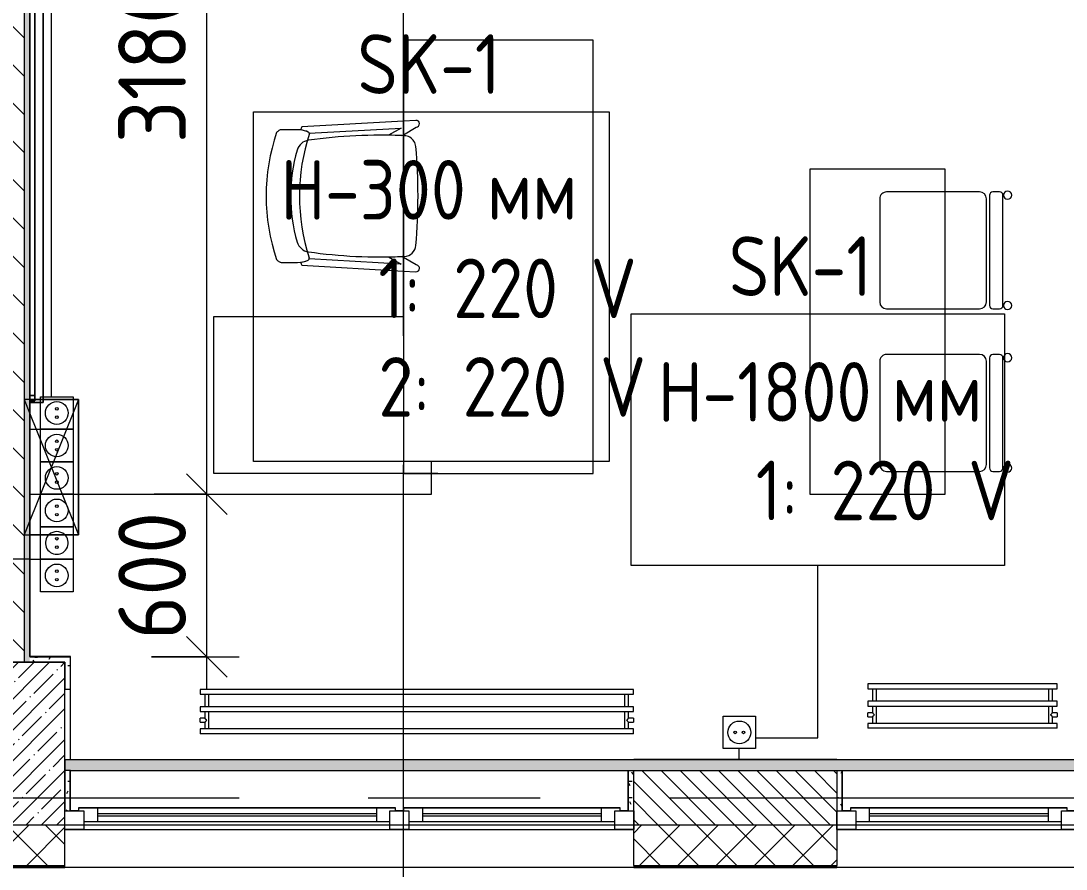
# Model space of a CAD drawing. Header units: millimetres. Extents: x -5714 to 188114, y -8553 to 29000.
# Drawn here: x 12597 to 16457, y -264 to 2867 of the extents above; entities that cross this region are included whole.
import ezdxf

# ---------------------------------------------------------------- set-up
doc = ezdxf.new("R2010")
doc.units = ezdxf.units.MM
doc.linetypes.add('Осевая', pattern=[3175, 635, -476.25, 1587.5, -476.25])
for name, color, linetype, lineweight in [('A-ANNO-DIMS', 7, 'Continuous', 9), ('A-ANNO-DIMS-100', 7, 'Continuous', 9), ('A-DETL-GENF', 7, 'Continuous', 9), ('A-GLAZ', 7, 'Continuous', 9), ('A-GLAZ-1', 7, 'Continuous', 13), ('A-WALL', 7, 'Continuous', 9), ('E-ELEC-FIXT-IDEN', 7, 'Continuous', 9), ('I-FURN', 7, 'Continuous', 9), ('I-WALL', 7, 'Continuous', 9), ('M-EQPM', 7, 'Continuous', 9), ('S-COLS', 7, 'Continuous', 9), ('Оси', 7, 'Continuous', 9), ('Оси-2', 7, 'Осевая', 9), ('Электрические приборы', 7, 'Continuous', 9)]:
    doc.layers.add(name, color=color, linetype=linetype, lineweight=lineweight)
for name, color, linetype, lineweight, true_color in [('A-DETL-1', 7, 'Continuous', 9, 0xf0f0f0), ('A-WALL-1', 7, 'Continuous', 9, 0x3c3c3c), ('A-WALL-FNSH-1', 7, 'Continuous', 9, 0x3c3c3c), ('I-FURN-1', 7, 'Continuous', 9, 0xf0f0f0), ('Оси розеток', 7, 'Continuous', 9, 0xff1e23)]:
    doc.layers.add(name, color=color, linetype=linetype, lineweight=lineweight, true_color=true_color)
doc.styles.add('GOST Common_1', font='GOST_Common.ttf', dxfattribs={"width": 0.9, "height": 220})
doc.styles.add('ISOCPEUR', font='isocpeur.ttf', dxfattribs={"width": 0.9, "height": 250})
doc.dimstyles.new('ISO-2_5_0_9К_БОЛЬШОЙ_1', dxfattribs={"dimscale": 304.8, "dimtxt": 248.995294, "dimasz": 0.492126, "dimexe": 0.393701, "dimexo": 0.984252, "dimgap": 0, "dimtad": 1, "dimdec": 0, "dimrnd": 10, "dimzin": 0, "dimdsep": 46, "dimtxsty": 'ISOCPEUR', "dimblk1": 'OBLIQUE', "dimblk2": 'OBLIQUE', "dimsah": 1, "dimcen": 0.09, "dimdle": 0.393701, "dimazin": 0, "dimtfac": 1, "dimtdec": 4, "dimtix": 1, "dimtmove": 0, "dimatfit": 3, "dimfxl": 1, "dimtvp": 1, "dimtolj": 1, "dimtzin": 0, "dimarcsym": 2})
pattern_1 = [(0, (0, 0), (121.92, 30.48), [10.058, -81.382, 10.058, -81.382, -487.68]), (0, (0, 0), (121.92, 30.48), [-182.88, 10.058, -172.822, 10.058, -81.382, -213.36]), (0, (0, 0), (121.92, 30.48), [-457.2, 10.058, -50.902, 10.058, -142.342]), (120, (45.72, 15.24), (-87.356454, 90.345817), [10.058, -81.382, 10.058, -81.382, -487.68]), (120, (45.72, 15.24), (-87.356454, 90.345817), [-182.88, 10.058, -172.822, 10.058, -81.382, -213.36]), (120, (45.72, 15.24), (-87.356454, 90.345817), [-457.2, 10.058, -50.902, 10.058, -142.342]), (240, (60.96, 76.2), (-34.563546, -120.825817), [10.058, -81.382, 10.058, -81.382, -487.68]), (240, (60.96, 76.2), (-34.563546, -120.825817), [-182.88, 10.058, -172.822, 10.058, -81.382, -213.36]), (240, (60.96, 76.2), (-34.563546, -120.825817), [-457.2, 10.058, -50.902, 10.058, -142.342])]

# ---------------------------------------------------------------- blocks, each defined once
blk = doc.blocks.new('120_Окно_СКБ_2Ст - 120_Окно_СКБ_2Ст 2100х2500 _мал створка СЛЕВА_-22446485-План размещения напольных электротехнических лючков и розеток 3 этажа в осях 1-12')
at = {"layer": 'A-GLAZ'}
for p, q in [((1050, -57), (-1050, -57)), ((-930, -107), (-270, -107)), ((-100, -107), (930, -107)), ((-1030, -127), (-1000, -127)), ((-270, -117), (-930, -117)), ((-200, -127), (-170, -127)), ((930, -117), (-100, -117)), ((1000, -127), (1030, -127))]:
    blk.add_line(p, q, dxfattribs=at)
at = {"layer": 'A-GLAZ-1'}
for p, q in [((-1050, -127), (-1050, -57)), ((-1050, -57), (-980, -57)), ((-980, -57), (-980, -127)), ((-220, -127), (-220, -57)), ((-220, -57), (-150, -57)), ((-150, -57), (-150, -127)), ((980, -127), (980, -57)), ((980, -57), (1050, -57)), ((1050, -57), (1050, -127)), ((-220, -87), (-980, -87)), ((-980, -87), (-980, -127)), ((-930, -137), (-930, -87)), ((-270, -137), (-270, -87)), ((-220, -127), (-220, -87)), ((980, -87), (-150, -87)), ((-150, -87), (-150, -127)), ((-100, -137), (-100, -87)), ((930, -137), (930, -87)), ((980, -127), (980, -87)), ((-980, -127), (-1050, -127)), ((-980, -127), (-1000, -127)), ((-1000, -127), (-1000, -137)), ((-1000, -137), (-200, -137)), ((-200, -137), (-1000, -137)), ((-150, -127), (-220, -127)), ((-200, -127), (-220, -127)), ((-200, -137), (-200, -127)), ((-150, -127), (-170, -127)), ((-170, -127), (-170, -137)), ((-170, -137), (1000, -137)), ((1000, -137), (-170, -137)), ((1050, -127), (980, -127)), ((1000, -127), (980, -127)), ((1000, -137), (1000, -127))]:
    blk.add_line(p, q, dxfattribs=at)
blk = doc.blocks.new('120_Окно_СКБ_1Ст - 120_Окно_СКБ_1Ст 900х2500_h_-22445987-План размещения напольных электротехнических лючков и розеток 3 этажа в осях 1-12')
at = {"layer": 'A-GLAZ'}
for p, q in [((450, -57), (-450, -57)), ((-330, -107), (330, -107)), ((-430, -127), (-400, -127)), ((330, -117), (-330, -117)), ((400, -127), (430, -127))]:
    blk.add_line(p, q, dxfattribs=at)
at = {"layer": 'A-GLAZ-1'}
for p, q in [((-450, -127), (-450, -57)), ((-450, -57), (-380, -57)), ((-380, -57), (-380, -127)), ((380, -127), (380, -57)), ((380, -57), (450, -57)), ((450, -57), (450, -127)), ((380, -87), (-380, -87)), ((-380, -87), (-380, -127)), ((-330, -137), (-330, -87)), ((330, -137), (330, -87)), ((380, -127), (380, -87)), ((-380, -127), (-450, -127)), ((-380, -127), (-400, -127)), ((-400, -127), (-400, -137)), ((-400, -137), (400, -137)), ((400, -137), (-400, -137)), ((450, -127), (380, -127)), ((400, -127), (380, -127)), ((400, -137), (400, -127))]:
    blk.add_line(p, q, dxfattribs=at)
blk = doc.blocks.new('Chair_1 noor 78578 - 1_4-V57-План размещения напольных электротехнических лючков и розеток 3 этажа в осях 1-12')
at = {"layer": 'I-FURN-1'}
for p, q in [((-130.5, 405.7), (-130.5, 344.8)), ((359.1, 344.8), (359.1, 405.7)), ((-141.2, 329.7), (-162.5, -46)), ((391.1, -46), (369.8, 329.7)), ((-136.5, -37.1), (-117.3, 302)), ((345.9, 302), (365.1, -37.1)), ((-110.2, 8.6), (-136.5, -37.1)), ((365.1, -37.1), (338.8, 8.6)), ((-162.5, -46), (-165.1, -92)), ((-139.7, -93.5), (-112.3, -46)), ((-112.3, -46), (-108.8, -39.9)), ((337.4, -39.9), (340.9, -46)), ((340.9, -46), (368.3, -93.5)), ((393.7, -92), (391.1, -46))]:
    blk.add_line(p, q, dxfattribs=at)
for centre, radius, start, end in [((114.3, -271.9), 732.8, 71.3174, 108.6833), ((114.3, -239.2), 609.6, 73.8265, 106.1735), ((114.3, -279.3), 660.4, 111.7, 112.7563), ((-37.4, 344.8), 93.1, 180, 204.9864), ((-37.4, 344.8), 93.1, 186.4785, 204.9864), ((114.3, -408), 746, 71.9445, 107.8276), ((-41.4, 297.5), 50.8, 106.1735, 171.9659), ((270, 297.5), 50.8, 8.0341, 73.8265), ((266, 344.8), 93.1, 334.477, 360), ((266, 344.8), 93.1, 335.0136, 353.5215), ((114.3, -279.3), 660.4, 67.2437, 68.3), ((-116, 308.2), 6.35, 204.9864, 258.4091), ((-116, 308.2), 6.35, 204.9864, 287.8276), ((1798.9, 37.7), 1909.3, 171.9659, 182.5127), ((-1570.3, 37.7), 1909.3, 357.4873, 8.0341), ((344.3, 307.4), 6.35, 281.4186, 334.477), ((344.6, 308.2), 6.35, 281.5909, 335.0136), ((1798.9, 37.7), 1909.3, 180.8761, 182.3307), ((-1570.3, 37.7), 1909.3, 357.6693, 359.1239), ((1798.9, 37.7), 1909.3, 182.5127, 182.6261), ((-64, -47.7), 44.5, 182.6261, 265.0912), ((292.6, -47.7), 44.4, 275.9396, 330.2291), ((292.6, -47.7), 44.5, 330.2291, 357.3739), ((-1570.3, 37.7), 1909.3, 357.3739, 357.4873), ((-152.4, -92.7), 12.7, 176.75, 266.75), ((-152.4, -92.7), 12.7, 266.75, 296.75), ((-152.4, -92.7), 12.7, 296.75, 356.75), ((114.8, 2033.8), 2133.6, 265.0912, 274.9044), ((381, -92.7), 12.7, 183.25, 3.25)]:
    blk.add_arc(centre, radius, start, end, dxfattribs=at)
for points in [[(-120.4, 422.3), (-122, 420.8), (-124.7, 417.8), (-127.8, 413.5), (-129.8, 409.4), (-130.4, 406.9), (-130.5, 405.7)], [(359.1, 405.7), (359, 406.9), (358.4, 409.4), (356.4, 413.5), (353.3, 417.8), (350.6, 420.8), (349, 422.3)]]:
    blk.add_open_spline(points, degree=3, dxfattribs=at)
blk = doc.blocks.new('Стол базовый прямоугольный - 1_3-25460678-План размещения напольных электротехнических лючков и розеток 3 этажа в осях 1-12')
at = {"layer": 'I-FURN-1'}
for p, q in [((800, 350), (-800, 350)), ((-800, 350), (-800, -350)), ((800, -350), (800, 350)), ((-800, -350), (800, -350))]:
    blk.add_line(p, q, dxfattribs=at)
blk = doc.blocks.new('Шкаф параметрический - 1_5а-V58-План размещения напольных электротехнических лючков и розеток 3 этажа в осях 1-12')
at = {"layer": 'I-FURN-1'}
for p, q in [((0, 0), (500, 200)), ((0, 200), (500, 0)), ((500, 200), (0, 200)), ((0, 200), (0, 39.3)), ((0, 70), (0, 200)), ((0, 200), (500, 200)), ((500, 0), (500, 200)), ((500, 200), (500, 20)), ((0, 39.3), (0, 70)), ((0, 39.3), (0, 19.3)), ((0, 20), (0, 39.3)), ((0, 19.3), (0, 0)), ((0, 0), (500, 0))]:
    blk.add_line(p, q, dxfattribs=at)
blk = doc.blocks.new('Стол базовый прямоугольный - 1_6-26174022-План размещения напольных электротехнических лючков и розеток 3 этажа в осях 1-12')
at = {"layer": 'I-FURN-1'}
for p, q in [((600, 250), (-600, 250)), ((-600, 250), (-600, -250)), ((600, -250), (600, 250)), ((-600, -250), (600, -250))]:
    blk.add_line(p, q, dxfattribs=at)
blk = doc.blocks.new('Стул Breuer - 1_9а-25403171-План размещения напольных электротехнических лючков и розеток 3 этажа в осях 1-12')
at = {"layer": 'I-FURN-1'}
for p, q in [((190.5, 241.3), (-190.5, 241.3)), ((-215.9, 215.9), (-215.9, 0)), ((215.9, 0), (215.9, 215.9)), ((-215.9, 0), (-215.9, -127)), ((215.9, -127), (215.9, 0)), ((-190.5, -152.4), (190.5, -152.4)), ((-215.9, -176.2), (-215.9, -200.8)), ((203.2, -163.5), (-203.2, -163.5)), ((215.9, -200.8), (215.9, -176.2)), ((-203.2, -213.5), (203.2, -213.5))]:
    blk.add_line(p, q, dxfattribs=at)
for centre, radius, start, end in [((-190.5, 215.9), 25.4, 90, 180), ((190.5, 215.9), 25.4, 0, 90), ((-190.5, -127), 25.4, 180, 270), ((190.5, -127), 25.4, 270, 360), ((-203.2, -176.2), 12.7, 90, 180), ((203.2, -176.2), 12.7, 360, 90), ((-203.5, -230.6), 15.1, 360, 180), ((-203.5, -230.6), 15.1, 180, 360), ((-203.2, -200.8), 12.7, 180, 270), ((203.7, -230.6), 15.1, 360, 180), ((203.7, -230.6), 15.1, 180, 360), ((203.2, -200.8), 12.7, 270, 360)]:
    blk.add_arc(centre, radius, start, end, dxfattribs=at)
blk = doc.blocks.new('Зеркало обычное - Доска-29329998-План размещения напольных электротехнических лючков и розеток 3 этажа в осях 1-12')
at = {"layer": 'I-FURN'}
h = blk.add_hatch(dxfattribs=at)
h.set_pattern_fill('FP_34', color=256, style=0, pattern_type=2)
h.set_pattern_definition([(45, (50, 50), (-199.9995, 0), [141.421, -141.421]), (45, (100, 50), (-199.9995, 0), [70.711, -212.132]), (45, (50, 100), (-199.9995, 0), [70.711, -212.132])])
h.paths.add_polyline_path([(-2005, 40), (2005, 40), (2005, 60), (-2005, 60)])
at = {"layer": 'I-FURN-1'}
for p, q in [((2025, 60), (-2025, 60)), ((-2025, 60), (-2025, 40)), ((-2025, 40), (-2025, 59.3)), ((-2025, 40), (2025, 40)), ((-2020, 40), (-2025, 40)), ((-2005, 40), (-2020, 40)), ((2005, 60), (-2005, 60)), ((-2005, 60), (-2005, 40)), ((2005, 60), (-2005, 60)), ((-2005, 40), (-2005, 60)), ((-2005, 40), (-2005, 59.3)), ((-2005, 40), (-2005, 59.3)), ((-2005, 40), (2005, 40)), ((2005, 40), (-2005, 40)), ((2005, 40), (-2005, 40)), ((-2005, 40), (2005, 40)), ((2005, 40), (-2005, 40)), ((2005, 40), (2005, 60)), ((2005, 60), (2005, 40)), ((2005, 59.3), (2005, 40)), ((2005, 40), (2005, 59.3)), ((2025, 40), (2005, 40)), ((2025, 40), (2025, 60)), ((2025, 59.3), (2025, 40))]:
    blk.add_line(p, q, dxfattribs=at)
blk = doc.blocks.new('Блок Розеток и Выключателей - Блок Розеток и Выключателей_SK1-27362739-План размещения напольных электротехнических лючков и розеток 3 этажа в осях 1-12')
at = {"layer": 'A-DETL-GENF'}
for p, q in [((-60, -40), (60, -40)), ((-60, -160), (-60, -40)), ((60, -40), (60, -160)), ((60, -160), (-60, -160))]:
    blk.add_line(p, q, dxfattribs=at)
for centre, radius in [((0, -100), 42), ((-15.6, -100), 4.8), ((15.6, -100), 4.8)]:
    blk.add_circle(centre, radius, dxfattribs=at)
at = {"layer": 'Оси розеток'}
blk.add_line((0, 0), (0, -40), dxfattribs=at)
blk = doc.blocks.new('Блок Розеток и Выключателей - Блок Розеток и Выключателей_SK1-V85-План размещения напольных электротехнических лючков и розеток 3 этажа в осях 1-12')
at = {"layer": 'A-DETL-GENF'}
for p, q in [((-120, -40), (0, -40)), ((-120, -160), (-120, -40)), ((0, -40), (89.8, -40)), ((0, -160), (0, -40)), ((0, -40), (0, -160)), ((89.8, -40), (120, -40)), ((120, -40), (120, -160)), ((0, -160), (-120, -160)), ((89.8, -160), (0, -160)), ((120, -160), (89.8, -160))]:
    blk.add_line(p, q, dxfattribs=at)
for centre, radius in [((-60, -100), 42), ((-75.6, -100), 4.8), ((-44.4, -100), 4.8), ((44.4, -100), 4.8), ((75.6, -100), 4.8)]:
    blk.add_circle(centre, radius, dxfattribs=at)
for start, end in [(43.0871, 180), (316.9129, 43.0871), (180, 316.9129)]:
    blk.add_arc((60, -100), 42, start, end, dxfattribs=at)
at = {"layer": 'Оси розеток'}
blk.add_line((0, 0), (0, -40), dxfattribs=at)
blk = doc.blocks.new('Блок Розеток и Выключателей - Блок Розеток и Выключателей_SK1-V83-План размещения напольных электротехнических лючков и розеток 3 этажа в осях 1-12')
at = {"layer": 'A-DETL-GENF'}
for p, q in [((-120, -40), (0, -40)), ((-120, -160), (-120, -40)), ((0, -40), (120, -40)), ((0, -160), (0, -40)), ((0, -40), (0, -160)), ((120, -40), (120, -160)), ((0, -160), (-120, -160)), ((120, -160), (0, -160))]:
    blk.add_line(p, q, dxfattribs=at)
for centre, radius in [((-60, -100), 42), ((60, -100), 42), ((-75.6, -100), 4.8), ((-44.4, -100), 4.8), ((44.4, -100), 4.8), ((75.6, -100), 4.8)]:
    blk.add_circle(centre, radius, dxfattribs=at)
at = {"layer": 'Оси розеток'}
blk.add_line((0, 0), (0, -40), dxfattribs=at)
blk = doc.blocks.new('Блок Розеток и Выключателей - Блок Розеток и Выключателей_SK1-V86-План размещения напольных электротехнических лючков и розеток 3 этажа в осях 1-12')
at = {"layer": 'A-DETL-GENF'}
for p, q in [((-120, -40), (0, -40)), ((-120, -160), (-120, -40)), ((0, -40), (110.1, -40)), ((0, -160), (0, -40)), ((0, -40), (0, -160)), ((110.1, -40), (120, -40)), ((120, -40), (120, -160)), ((0, -160), (-120, -160)), ((110.1, -160), (0, -160)), ((120, -160), (110.1, -160))]:
    blk.add_line(p, q, dxfattribs=at)
for centre, radius in [((-60, -100), 42), ((60, -100), 42), ((-75.6, -100), 4.8), ((-44.4, -100), 4.8), ((44.4, -100), 4.8), ((75.6, -100), 4.8)]:
    blk.add_circle(centre, radius, dxfattribs=at)
at = {"layer": 'Оси розеток'}
blk.add_line((0, 0), (0, -40), dxfattribs=at)
blk = doc.blocks.new('radiator_prado_classic_z_tip_30_po exemplyaru - Classic Z Тип 30-500-30677900-План размещения напольных электротехнических лючков и розеток 3 этажа в осях 1-12')
at = {"layer": 'M-EQPM'}
for p, q in [((0, 228), (0, 210)), ((700, 228), (0, 228)), ((0, 210), (700, 210)), ((17.5, 210), (17.5, 164)), ((32.5, 164), (32.5, 210)), ((667.5, 210), (667.5, 164)), ((682.5, 164), (682.5, 210)), ((700, 210), (700, 228)), ((700, 164), (0, 164)), ((0, 164), (0, 146)), ((700, 146), (700, 164)), ((0, 146), (700, 146)), ((17.5, 121.5), (0, 121.5)), ((17.5, 121.5), (0, 121.5)), ((0, 121.5), (0, 121.2)), ((0, 106.5), (0, 121.5)), ((0, 121.2), (0, 121.2)), ((17.5, 146), (17.5, 121.5)), ((32.5, 82), (32.5, 146)), ((667.5, 146), (667.5, 82)), ((682.5, 121.5), (682.5, 146)), ((700, 121.5), (682.5, 121.5)), ((700, 121.5), (682.5, 121.5)), ((700, 121.5), (700, 106.5)), ((700, 121.2), (700, 121.5)), ((700, 121.5), (700, 121.2)), ((700, 121.2), (700, 121.5)), ((0, 106.8), (0, 106.5)), ((0, 106.8), (0, 106.8)), ((0, 106.5), (17.5, 106.5)), ((0, 106.5), (17.5, 106.5)), ((700, 82), (0, 82)), ((0, 82), (0, 64)), ((17.5, 106.5), (17.5, 82)), ((682.5, 82), (682.5, 106.5)), ((682.5, 106.5), (700, 106.5)), ((682.5, 106.5), (700, 106.5)), ((700, 106.5), (700, 106.8)), ((700, 106.8), (700, 106.5)), ((700, 106.5), (700, 106.8)), ((700, 64), (700, 82)), ((700, 64), (0, 64))]:
    blk.add_line(p, q, dxfattribs=at)
for points, knots in [([(25, 114), (24.5, 114.5), (23.6, 115.4), (22.4, 116.6), (21.6, 117.4), (21.1, 117.9), (20.8, 118.2), (20.5, 118.5), (20.2, 118.8), (19.8, 119.1), (19.6, 119.4), (19.3, 119.7), (19, 120), (18.7, 120.3), (18.5, 120.5), (18.3, 120.7), (18.1, 120.9), (17.9, 121.1), (17.8, 121.2), (17.7, 121.3), (17.5, 121.5), (17.5, 121.5), (17.5, 121.5)], [0, 0, 0, 0, 0.142857, 0.285714, 0.357143, 0.392857, 0.428571, 0.464286, 0.5, 0.535714, 0.571429, 0.607143, 0.642857, 0.678571, 0.714286, 0.75, 0.785714, 0.821429, 0.857143, 0.892857, 0.928571, 1, 1, 1, 1]), ([(675, 114), (675.5, 114.5), (676.4, 115.4), (677.6, 116.6), (678.4, 117.4), (678.9, 117.9), (679.2, 118.2), (679.5, 118.5), (679.8, 118.8), (680.1, 119.2), (680.4, 119.4), (680.7, 119.7), (681, 120), (681.3, 120.3), (681.5, 120.5), (681.7, 120.7), (681.9, 120.9), (682.1, 121.1), (682.2, 121.2), (682.3, 121.3), (682.5, 121.5), (682.5, 121.5), (682.5, 121.5)], [0, 0, 0, 0, 0.142857, 0.285714, 0.357143, 0.392857, 0.428571, 0.464286, 0.5, 0.535714, 0.571429, 0.607143, 0.642857, 0.678571, 0.714286, 0.75, 0.785714, 0.821429, 0.857143, 0.892857, 0.928571, 1, 1, 1, 1]), ([(17.5, 106.5), (17.5, 106.5), (17.5, 106.5), (17.7, 106.7), (17.8, 106.8), (17.9, 106.9), (18.1, 107.1), (18.3, 107.3), (18.5, 107.5), (18.7, 107.7), (19, 108), (19.3, 108.3), (19.6, 108.6), (19.8, 108.9), (20.3, 109.3), (20.7, 109.7), (21.1, 110.1), (21.6, 110.6), (22.4, 111.4), (23.6, 112.6), (24.5, 113.5), (25, 114)], [0, 0, 0, 0, 0.071429, 0.107143, 0.142857, 0.178571, 0.214286, 0.25, 0.285714, 0.321429, 0.357143, 0.392857, 0.428571, 0.464286, 0.5, 0.571429, 0.607143, 0.642857, 0.714286, 0.857143, 1, 1, 1, 1]), ([(682.5, 106.5), (682.5, 106.5), (682.5, 106.5), (682.3, 106.7), (682.2, 106.8), (682.1, 106.9), (681.9, 107.1), (681.7, 107.3), (681.5, 107.5), (681.3, 107.7), (681, 108), (680.7, 108.3), (680.4, 108.6), (680.1, 108.8), (679.7, 109.3), (679.3, 109.7), (678.9, 110.1), (678.4, 110.6), (677.6, 111.4), (676.4, 112.6), (675.5, 113.5), (675, 114)], [0, 0, 0, 0, 0.071429, 0.107143, 0.142857, 0.178571, 0.214286, 0.25, 0.285714, 0.321429, 0.357143, 0.392857, 0.428571, 0.464286, 0.5, 0.571429, 0.607143, 0.642857, 0.714286, 0.857143, 1, 1, 1, 1])]:
    blk.add_open_spline(points, degree=3, knots=knots, dxfattribs=at)
blk = doc.blocks.new('radiator_prado_classic_z_tip_30_po exemplyaru - Classic Z Тип 30-500-30677899-План размещения напольных электротехнических лючков и розеток 3 этажа в осях 1-12')
at = {"layer": 'M-EQPM'}
for p, q in [((0, 228), (0, 210)), ((1600, 228), (0, 228)), ((0, 210), (1600, 210)), ((17.5, 210), (17.5, 164)), ((32.5, 164), (32.5, 210)), ((1567.5, 210), (1567.5, 164)), ((1582.5, 164), (1582.5, 210)), ((1600, 210), (1600, 228)), ((1600, 164), (0, 164)), ((0, 164), (0, 146)), ((1600, 146), (1600, 164)), ((0, 146), (1600, 146)), ((17.5, 121.5), (0, 121.5)), ((17.5, 121.5), (0, 121.5)), ((0, 121.5), (0, 121.2)), ((0, 106.5), (0, 121.5)), ((0, 121.2), (0, 121.2)), ((17.5, 146), (17.5, 121.5)), ((32.5, 82), (32.5, 146)), ((1567.5, 146), (1567.5, 82)), ((1582.5, 121.5), (1582.5, 146)), ((1600, 121.5), (1582.5, 121.5)), ((1600, 121.5), (1582.5, 121.5)), ((1600, 121.5), (1600, 106.5)), ((1600, 121.2), (1600, 121.5)), ((1600, 121.5), (1600, 121.2)), ((1600, 121.2), (1600, 121.5)), ((0, 106.8), (0, 106.5)), ((0, 106.8), (0, 106.8)), ((0, 106.5), (17.5, 106.5)), ((0, 106.5), (17.5, 106.5)), ((1600, 82), (0, 82)), ((0, 82), (0, 64)), ((17.5, 106.5), (17.5, 82)), ((1582.5, 82), (1582.5, 106.5)), ((1582.5, 106.5), (1600, 106.5)), ((1582.5, 106.5), (1600, 106.5)), ((1600, 106.5), (1600, 106.8)), ((1600, 106.8), (1600, 106.5)), ((1600, 106.5), (1600, 106.8)), ((1600, 64), (1600, 82)), ((1600, 64), (0, 64))]:
    blk.add_line(p, q, dxfattribs=at)
for points, knots in [([(25, 114), (24.5, 114.5), (23.6, 115.4), (22.4, 116.6), (21.6, 117.4), (21.1, 117.9), (20.8, 118.2), (20.5, 118.5), (20.2, 118.8), (19.8, 119.1), (19.6, 119.4), (19.3, 119.7), (19, 120), (18.7, 120.3), (18.5, 120.5), (18.3, 120.7), (18.1, 120.9), (17.9, 121.1), (17.8, 121.2), (17.7, 121.3), (17.5, 121.5), (17.5, 121.5), (17.5, 121.5)], [0, 0, 0, 0, 0.142857, 0.285714, 0.357143, 0.392857, 0.428571, 0.464286, 0.5, 0.535714, 0.571429, 0.607143, 0.642857, 0.678571, 0.714286, 0.75, 0.785714, 0.821429, 0.857143, 0.892857, 0.928571, 1, 1, 1, 1]), ([(1575, 114), (1575.5, 114.5), (1576.4, 115.4), (1577.6, 116.6), (1578.4, 117.4), (1578.9, 117.9), (1579.2, 118.2), (1579.5, 118.5), (1579.8, 118.8), (1580.1, 119.2), (1580.4, 119.4), (1580.7, 119.7), (1581, 120), (1581.3, 120.3), (1581.5, 120.5), (1581.7, 120.7), (1581.9, 120.9), (1582.1, 121.1), (1582.2, 121.2), (1582.3, 121.3), (1582.5, 121.5), (1582.5, 121.5), (1582.5, 121.5)], [0, 0, 0, 0, 0.142857, 0.285714, 0.357143, 0.392857, 0.428571, 0.464286, 0.5, 0.535714, 0.571429, 0.607143, 0.642857, 0.678571, 0.714286, 0.75, 0.785714, 0.821429, 0.857143, 0.892857, 0.928571, 1, 1, 1, 1]), ([(17.5, 106.5), (17.5, 106.5), (17.5, 106.5), (17.7, 106.7), (17.8, 106.8), (17.9, 106.9), (18.1, 107.1), (18.3, 107.3), (18.5, 107.5), (18.7, 107.7), (19, 108), (19.3, 108.3), (19.6, 108.6), (19.8, 108.9), (20.3, 109.3), (20.7, 109.7), (21.1, 110.1), (21.6, 110.6), (22.4, 111.4), (23.6, 112.6), (24.5, 113.5), (25, 114)], [0, 0, 0, 0, 0.071429, 0.107143, 0.142857, 0.178571, 0.214286, 0.25, 0.285714, 0.321429, 0.357143, 0.392857, 0.428571, 0.464286, 0.5, 0.571429, 0.607143, 0.642857, 0.714286, 0.857143, 1, 1, 1, 1]), ([(1582.5, 106.5), (1582.5, 106.5), (1582.5, 106.5), (1582.3, 106.7), (1582.2, 106.8), (1582.1, 106.9), (1581.9, 107.1), (1581.7, 107.3), (1581.5, 107.5), (1581.3, 107.7), (1581, 108), (1580.7, 108.3), (1580.4, 108.6), (1580.1, 108.8), (1579.7, 109.3), (1579.3, 109.7), (1578.9, 110.1), (1578.4, 110.6), (1577.6, 111.4), (1576.4, 112.6), (1575.5, 113.5), (1575, 114)], [0, 0, 0, 0, 0.071429, 0.107143, 0.142857, 0.178571, 0.214286, 0.25, 0.285714, 0.321429, 0.357143, 0.392857, 0.428571, 0.464286, 0.5, 0.571429, 0.607143, 0.642857, 0.714286, 0.857143, 1, 1, 1, 1])]:
    blk.add_open_spline(points, degree=3, knots=knots, dxfattribs=at)
blk = doc.blocks.new('DIMBLOCK5-План размещения напольных электротехнических лючков и розеток 3 этажа в осях 1-12')
at = {"layer": 'A-ANNO-DIMS-100', "lineweight": 20}
for p, q in [((13283.7, 1120.2), (13208.7, 1195.2)), ((13283.7, 1120.2), (13358.7, 1045.2)), ((13283.7, 520), (13208.7, 595)), ((13283.7, 520), (13358.7, 445))]:
    blk.add_line(p, q, dxfattribs=at)
at = {"layer": 'A-ANNO-DIMS-100'}
for p, q in [((13090, 1120.2), (13403.7, 1120.2)), ((13283.7, 1120.2), (13090, 1120.2)), ((13283.7, 400), (13283.7, 1120.2)), ((13080, 520), (13403.7, 520)), ((13283.7, 520), (13080, 520))]:
    blk.add_line(p, q, dxfattribs=at)
at = {"layer": 'A-ANNO-DIMS-100', "color": 0, "insert": (12957.1, 583.1), "char_height": 250, "width": 568.858, "attachment_point": 1, "rotation": 90, "line_spacing_factor": 1.149209, "style": 'ISOCPEUR'}
blk.add_mtext('600', dxfattribs=at)
blk = doc.blocks.new('_Oblique')
at = {"color": 0, "linetype": 'ByBlock', "lineweight": -2}
blk.add_line((-0.5, -0.5), (0.5, 0.5), dxfattribs=at)
blk = doc.blocks.new('DIMBLOCK6-План размещения напольных электротехнических лючков и розеток 3 этажа в осях 1-12')
at = {"layer": 'A-ANNO-DIMS-100'}
for p, q in [((13283.7, 1120.2), (13283.7, 4420.3)), ((13090, 4300.3), (13403.7, 4300.3)), ((13283.7, 4300.3), (13090, 4300.3)), ((13090, 1120.2), (13403.7, 1120.2)), ((13283.7, 1120.2), (13090, 1120.2))]:
    blk.add_line(p, q, dxfattribs=at)
at = {"layer": 'A-ANNO-DIMS-100', "lineweight": 20}
for p, q in [((13283.7, 4300.3), (13208.7, 4375.3)), ((13283.7, 4300.3), (13358.7, 4225.3)), ((13283.7, 1120.2), (13208.7, 1195.2)), ((13283.7, 1120.2), (13358.7, 1045.2))]:
    blk.add_line(p, q, dxfattribs=at)
at = {"layer": 'A-ANNO-DIMS-100', "color": 0, "insert": (12957.1, 2415.7), "char_height": 250, "width": 706.764, "attachment_point": 1, "rotation": 90, "line_spacing_factor": 1.149209, "style": 'ISOCPEUR'}
blk.add_mtext('3180', dxfattribs=at)

msp = doc.modelspace()

# ---------------------------------------------------------------- hatches: boundary and pattern name
at = {"layer": 'A-WALL'}
h = msp.add_hatch(dxfattribs=at)
h.set_pattern_fill('FP_7', color=256, style=0, pattern_type=2)
h.set_pattern_definition([(135, (0, 0), (-35.35534, -35.35534), [])])
h.paths.add_polyline_path([(37423, -100), (37990, -100), (37990, 100), (37423, 100)])
h.paths.add_polyline_path([(36523, -100), (36523, 100), (35970, 100), (35970, -100), (36067.3, -100)])
h.paths.add_polyline_path([(33870, -100), (33870, 100), (33610, 100), (33610, -100)])
h.paths.add_polyline_path([(32110, -100), (32110, 100), (30882.8, 100), (30882.8, -100), (32028.8, -100)])
h.paths.add_polyline_path([(29982.8, -100), (29982.8, 100), (29809.7, 100), (29809.7, -100)])
h.paths.add_polyline_path([(26160, -100), (26409.7, -100), (26409.7, 100), (26160, 100), (26160, -41.2)])
h.paths.add_polyline_path([(25298.1, -100), (25560, -100), (25560, 100), (24810, 100), (24810, -100)])
h.paths.add_polyline_path([(22710, -100), (22710, 100), (22510, 100), (22510, -100), (22605.8, -100)])
h.paths.add_polyline_path([(20710, -100), (20710, 100), (19360, 100), (19360, -100), (19913.5, -100)])
h.paths.add_polyline_path([(21910, -100), (21910, 100), (21610, 100), (21610, -100)])
h.paths.add_polyline_path([(16510, -100), (17260, -100), (17260, 100), (16510, 100)])
h.paths.add_polyline_path([(15610, -100), (15610, 100), (14860, 100), (14860, -100)])
h.paths.add_polyline_path([(12010, -100), (12160, -100), (12160, 100), (12010, 100)])
h.paths.add_polyline_path([(11110, -100), (11110, 100), (10359.7, 100), (10359.7, -100)])
h.paths.add_polyline_path([(7660, -100), (7660, 100), (6830, 100), (6830, -100)])
h = msp.add_hatch(dxfattribs=at)
h.set_pattern_fill('FP_9', color=256, style=0, pattern_type=2)
h.set_pattern_definition([(45, (0, 0), (-70.71068, 70.71068), []), (135, (0, 0), (-70.71068, -70.71068), [])])
h.paths.add_polyline_path([(37990, -250), (38282.7, -250), (38282.7, -100), (37423, -100), (37423, -250)])
h.paths.add_polyline_path([(36067.3, -250), (36523, -250), (36523, -100), (35970, -100), (35970, -250)])
h.paths.add_polyline_path([(33870, -250), (33870, -100), (33010, -100), (33010, -250), (33610, -250)])
h.paths.add_polyline_path([(32110, -250), (32110, -100), (30882.8, -100), (30882.8, -250), (32028.8, -250)])
h.paths.add_polyline_path([(29809.7, -250), (29982.8, -250), (29982.8, -100), (29209.7, -100), (29209.7, -250)])
h.paths.add_polyline_path([(26160, -250), (26409.7, -250), (26409.7, -100), (24810, -100), (24810, -250), (25560, -250)])
h.paths.add_polyline_path([(22710, -250), (22710, -100), (21610, -100), (21610, -250), (22605.8, -250)])
h.paths.add_polyline_path([(20710, -250), (20710, -100), (19360, -100), (19360, -250), (19913.5, -250)])
h.paths.add_polyline_path([(15610, -250), (15610, -100), (14860, -100), (14860, -250)])
h.paths.add_polyline_path([(17221.2, -250), (17260, -250), (17260, -100), (16510, -100), (16510, -250)])
h.paths.add_polyline_path([(12760, -250), (12760, -100), (12010, -100), (12010, -250)])
h.paths.add_polyline_path([(10359.7, -250), (11110, -250), (11110, -100), (10359.7, -100)])
h.paths.add_polyline_path([(8259.7, -250), (8259.7, -100), (6830, -100), (6830, -250)])
h.paths.add_polyline_path([(3730, -250), (3730, -100), (-260, -100), (-260, -250), (1067.4, -250)])
at = {"layer": 'I-WALL'}
h = msp.add_hatch(dxfattribs=at)
h.set_pattern_fill('FP_8', color=256, style=0, pattern_type=2)
h.set_pattern_definition([(135, (0, 0), (-70.7107, -70.7107), [])])
h.paths.add_polyline_path([(12509.7, 500), (12610, 500), (12610, 7300), (12410, 7300), (12410, 500)])
h = msp.add_hatch(dxfattribs=at)
h.set_pattern_fill('FP_35', color=256, style=0, pattern_type=2)
h.set_pattern_definition(pattern_1)
h.paths.add_polyline_path([(12630, 500), (12630, 7280), (12610, 7280), (12610, 500)])
h = msp.add_hatch(dxfattribs=at)
h.set_pattern_fill('FP_35', color=256, style=0, pattern_type=2)
h.set_pattern_definition(pattern_1)
h.paths.add_polyline_path([(12760, 500), (12780, 500), (12780, 520), (12630, 520), (12630, 500)])
h = msp.add_hatch(dxfattribs=at)
h.set_pattern_fill('FP_35', color=256, style=0, pattern_type=2)
h.set_pattern_definition(pattern_1)
h.paths.add_polyline_path([(12780, 400), (12780, 500), (12760, 500), (12760, 400)])
h = msp.add_hatch(dxfattribs=at)
h.set_pattern_fill('FP_35', color=256, style=0, pattern_type=2)
h.set_pattern_definition(pattern_1)
h.paths.add_polyline_path([(16660, 100), (16660, 140), (12760, 140), (12760, 100), (14528.9, 100)])
h = msp.add_hatch(dxfattribs=at)
h.set_pattern_fill('FP_35', color=256, style=0, pattern_type=2)
h.set_pattern_definition(pattern_1)
h.paths.add_polyline_path([(12780, -48), (12780, 100), (12760, 100), (12760, -48)])
h = msp.add_hatch(dxfattribs=at)
h.set_pattern_fill('FP_35', color=256, style=0, pattern_type=2)
h.set_pattern_definition(pattern_1)
h.paths.add_polyline_path([(14860, -48), (14860, 100), (14840, 100), (14840, -48)])
h = msp.add_hatch(dxfattribs=at)
h.set_pattern_fill('FP_35', color=256, style=0, pattern_type=2)
h.set_pattern_definition(pattern_1)
h.paths.add_polyline_path([(15630, -48), (15630, 100), (15610, 100), (15610, -48)])
at = {"layer": 'S-COLS'}
h = msp.add_hatch(dxfattribs=at)
h.set_pattern_fill('FP_10', color=256, style=0, pattern_type=2)
h.set_pattern_definition([(45, (0, 0), (-57.02463, 57.02463), []), (45, (57.025, 0), (-57.02463, 57.02463), [100.806, -20.161, 3.353, -16.808])])
h.paths.add_polyline_path([(12160, -100), (12760, -100), (12760, 500), (12160, 500), (12160, 100)])

# ---------------------------------------------------------------- linework, layer by layer
at = {"layer": 'A-DETL-1'}
for p, q in [((13310, 1776), (14010.9, 1776)), ((13310, 1196), (13310, 1776)), ((14136.9, 1196), (13310, 1196))]:
    msp.add_line(p, q, dxfattribs=at)
at = {"layer": 'A-WALL'}
for p, q in [((12610, 7300), (12610, 500)), ((12630, 7280), (12630, 520)), ((12630, 520), (12780, 520)), ((12160, 500), (12760, 500)), ((12010, -100), (21910, -100)), ((12010, -250), (12760, -250)), ((12010, -253), (12760, -253)), ((14860, -258), (12760, -258)), ((14860, -250), (15610, -250)), ((14860, -253), (15610, -253)), ((16510, -258), (15610, -258))]:
    msp.add_line(p, q, dxfattribs=at)
at = {"layer": 'A-WALL-1'}
for p, q in [((12760, 500), (12760, 400)), ((12760, 400), (12780, 400)), ((16510, 140), (12760, 140)), ((12760, 140), (12760, -48)), ((12780, 100), (12760, 100)), ((12780, -48), (12780, 100)), ((12781, 100), (17280, 100)), ((14840, 100), (14840, -48)), ((14860, -250), (14860, 100)), ((15610, 100), (15610, -250)), ((15630, -48), (15630, 100)), ((12760, -48), (12780, -48)), ((14840, -48), (14860, -48)), ((15610, -48), (15630, -48)), ((12760, -250), (12760, -100))]:
    msp.add_line(p, q, dxfattribs=at)
at = {"layer": 'A-WALL-FNSH-1'}
for p, q in [((12631, 521), (12631, 7279)), ((12781, 521), (12631, 521)), ((12780, 520), (12780, 141)), ((12781, 141), (12781, 521)), ((15610, 141), (14860, 141)), ((14860, 141), (14860, 140)), ((15610, 140), (15610, 141)), ((12781, 100), (12780, 100)), ((12781, -48), (12781, 100)), ((14839, 100), (14839, -48)), ((15631, -48), (15631, 100)), ((12780, -48), (12781, -48)), ((14839, -48), (14840, -48)), ((15630, -48), (15631, -48)), ((12010, -258), (12760, -258)), ((12760, -258), (12760, -250)), ((14860, -250), (14860, -258)), ((14860, -258), (15610, -258)), ((15610, -258), (15610, -250))]:
    msp.add_line(p, q, dxfattribs=at)
at = {"layer": 'E-ELEC-FIXT-IDEN'}
for p, q in [((12710, 1479.9), (12710, 3671.2)), ((14113.5, 1120.2), (14113.5, 1240.3)), ((12790, 1120.2), (14113.5, 1120.2)), ((12630, 880.2), (11632.5, 880.7)), ((15539.8, 221), (15539.8, 857.5)), ((15310.1, 221), (15539.8, 221))]:
    msp.add_line(p, q, dxfattribs=at)
at = {"layer": 'E-ELEC-FIXT-IDEN', "flags": 128}
for points in [[(13456.8, 2531.3), (14770.1, 2531.3), (14770.1, 1240.3), (13456.8, 1240.3)], [(14850.3, 1785.5), (16229.3, 1785.5), (16229.3, 857.5), (14850.3, 857.5)]]:
    msp.add_lwpolyline(points, close=True, dxfattribs=at)
at = {"layer": 'I-FURN-1'}
for p, q in [((12680, 1470), (12680, 5509)), ((12680, 5509), (12680, 1470)), ((12680, 1459), (12680, 1470)), ((12680, 1470), (12680, 1459)), ((12630, 1459), (12680, 1459)), ((12680, 1459), (12630, 1459))]:
    msp.add_line(p, q, dxfattribs=at)
at = {"layer": 'I-WALL'}
for p, q in [((12780, 140), (12780, 141)), ((12780, 141), (14860, 141)), ((15610, 141), (16510, 141))]:
    msp.add_line(p, q, dxfattribs=at)
at = {"layer": 'S-COLS'}
for p, q in [((12610, 500), (12410, 500)), ((12760, 500), (12610, 500)), ((12760, -100), (12760, 500)), ((12160, -100), (12760, -100))]:
    msp.add_line(p, q, dxfattribs=at)
at = {"layer": 'Оси'}
msp.add_line((14010, -1906.3), (14010, 593.7), dxfattribs=at)
at = {"layer": 'Оси-2'}
for p, q in [((14010, 593.7), (14010, 24898.1)), ((-1995.5, 0), (36260, 0))]:
    msp.add_line(p, q, dxfattribs=at)

# ---------------------------------------------------------------- block references
at = {"layer": 'A-GLAZ', "rotation": 180}
for name, p in [('120_Окно_СКБ_2Ст - 120_Окно_СКБ_2Ст 2100х2500 _мал створка СЛЕВА_-22446485-План размещения напольных электротехнических лючков и розеток 3 этажа в осях 1-12', (13810, -175)), ('120_Окно_СКБ_1Ст - 120_Окно_СКБ_1Ст 900х2500_h_-22445987-План размещения напольных электротехнических лючков и розеток 3 этажа в осях 1-12', (16060, -175))]:
    msp.add_blockref(name, p, dxfattribs=at)
at = {"layer": 'I-FURN-1'}
for name, p, rotation in [('Зеркало обычное - Доска-29329998-План размещения напольных электротехнических лючков и розеток 3 этажа в осях 1-12', (12689.3, 3490), 90.00000000000017), ('Стол базовый прямоугольный - 1_3-25460678-План размещения напольных электротехнических лючков и розеток 3 этажа в осях 1-12', (14359.9, 1996), 270.0000000000001), ('Chair_1 noor 78578 - 1_4-V57-План размещения напольных электротехнических лючков и розеток 3 этажа в осях 1-12', (13963.9, 2106.3), 90), ('Стол базовый прямоугольный - 1_6-26174022-План размещения напольных электротехнических лючков и розеток 3 этажа в осях 1-12', (15760, 1720.1), 269.9999999999999), ('Стул Breuer - 1_9а-25403171-План размещения напольных электротехнических лючков и розеток 3 этажа в осях 1-12', (16010, 2020.1), 89.99999999999959), ('Стул Breuer - 1_9а-25403171-План размещения напольных электротехнических лючков и розеток 3 этажа в осях 1-12', (16010, 1420.1), 89.99999999999959), ('Шкаф параметрический - 1_5а-V58-План размещения напольных электротехнических лючков и розеток 3 этажа в осях 1-12', (12610, 1470), 269.9999999999998)]:
    msp.add_blockref(name, p, dxfattribs=dict(at, rotation=rotation))
at = {"layer": 'M-EQPM'}
for name, p in [('radiator_prado_classic_z_tip_30_po exemplyaru - Classic Z Тип 30-500-30677899-План размещения напольных электротехнических лючков и розеток 3 этажа в осях 1-12', (13259, 171.7)), ('radiator_prado_classic_z_tip_30_po exemplyaru - Classic Z Тип 30-500-30677900-План размещения напольных электротехнических лючков и розеток 3 этажа в осях 1-12', (15724.2, 192))]:
    msp.add_blockref(name, p, dxfattribs=at)
at = {"layer": 'Электрические приборы'}
for name, p, rotation in [('Блок Розеток и Выключателей - Блок Розеток и Выключателей_SK1-V86-План размещения напольных электротехнических лючков и розеток 3 этажа в осях 1-12', (12630, 1359.9), 89.9999999999999), ('Блок Розеток и Выключателей - Блок Розеток и Выключателей_SK1-V83-План размещения напольных электротехнических лючков и розеток 3 этажа в осях 1-12', (12630, 1120.2), 89.9999999999999), ('Блок Розеток и Выключателей - Блок Розеток и Выключателей_SK1-V85-План размещения напольных электротехнических лючков и розеток 3 этажа в осях 1-12', (12630, 880.2), 89.9999999999999), ('Блок Розеток и Выключателей - Блок Розеток и Выключателей_SK1-27362739-План размещения напольных электротехнических лючков и розеток 3 этажа в осях 1-12', (15250.1, 141), 180)]:
    msp.add_blockref(name, p, dxfattribs=dict(at, rotation=rotation))

# ---------------------------------------------------------------- texts
at = {"layer": 'E-ELEC-FIXT-IDEN', "char_height": 220, "attachment_point": 1, "style": 'GOST Common_1'}
for s, insert, width in [('SK-1', (13839.9, 2817.7), 656.582), ('H-300 ', (13556.8, 2353.7), 923.544), ('мм', (14318.8, 2353.7), 375.19), ('SK-1', (15211.4, 2071.8), 656.582), ('   1: 220 V', (13556.8, 1989.9), 1291.519), ('   2: 220 V', (13556.8, 1626.1), 1342.025), ('H-1800 ', (14950.3, 1607.8), 1046.202), ('мм', (15813.5, 1607.8), 375.19), ('   1: 220 V', (14950.3, 1244), 1291.519)]:
    msp.add_mtext(s, dxfattribs=dict(at, insert=insert, width=width))

# ---------------------------------------------------------------- dimensions: what is measured, and where the dimension line sits
at = {"layer": 'A-ANNO-DIMS'}
for base, p1, p2, override, picture, middle in [((13283.7, 4300.3), (12790, 1120.2), (12790, 4300.3), {"dimpost": '<>', "dimfxl": 3180.149454}, 'DIMBLOCK6-План размещения напольных электротехнических лючков и розеток 3 этажа в осях 1-12', (13158.7, 2710.2)), ((13283.7, 1120.2), (12780, 520), (12790, 1120.2), {"dimpost": '<>', "dimfxl": 600.238684}, 'DIMBLOCK5-План размещения напольных электротехнических лючков и розеток 3 этажа в осях 1-12', (13158.7, 820.1))]:
    dim = msp.add_linear_dim(base=base, p1=p1, p2=p2, angle=90, dimstyle='ISO-2_5_0_9К_БОЛЬШОЙ_1', override=override, dxfattribs=at)
    dim.commit()
    dim.dimension.update_dxf_attribs({"geometry": picture, "text_midpoint": middle})

doc.saveas('drawing.dxf')
